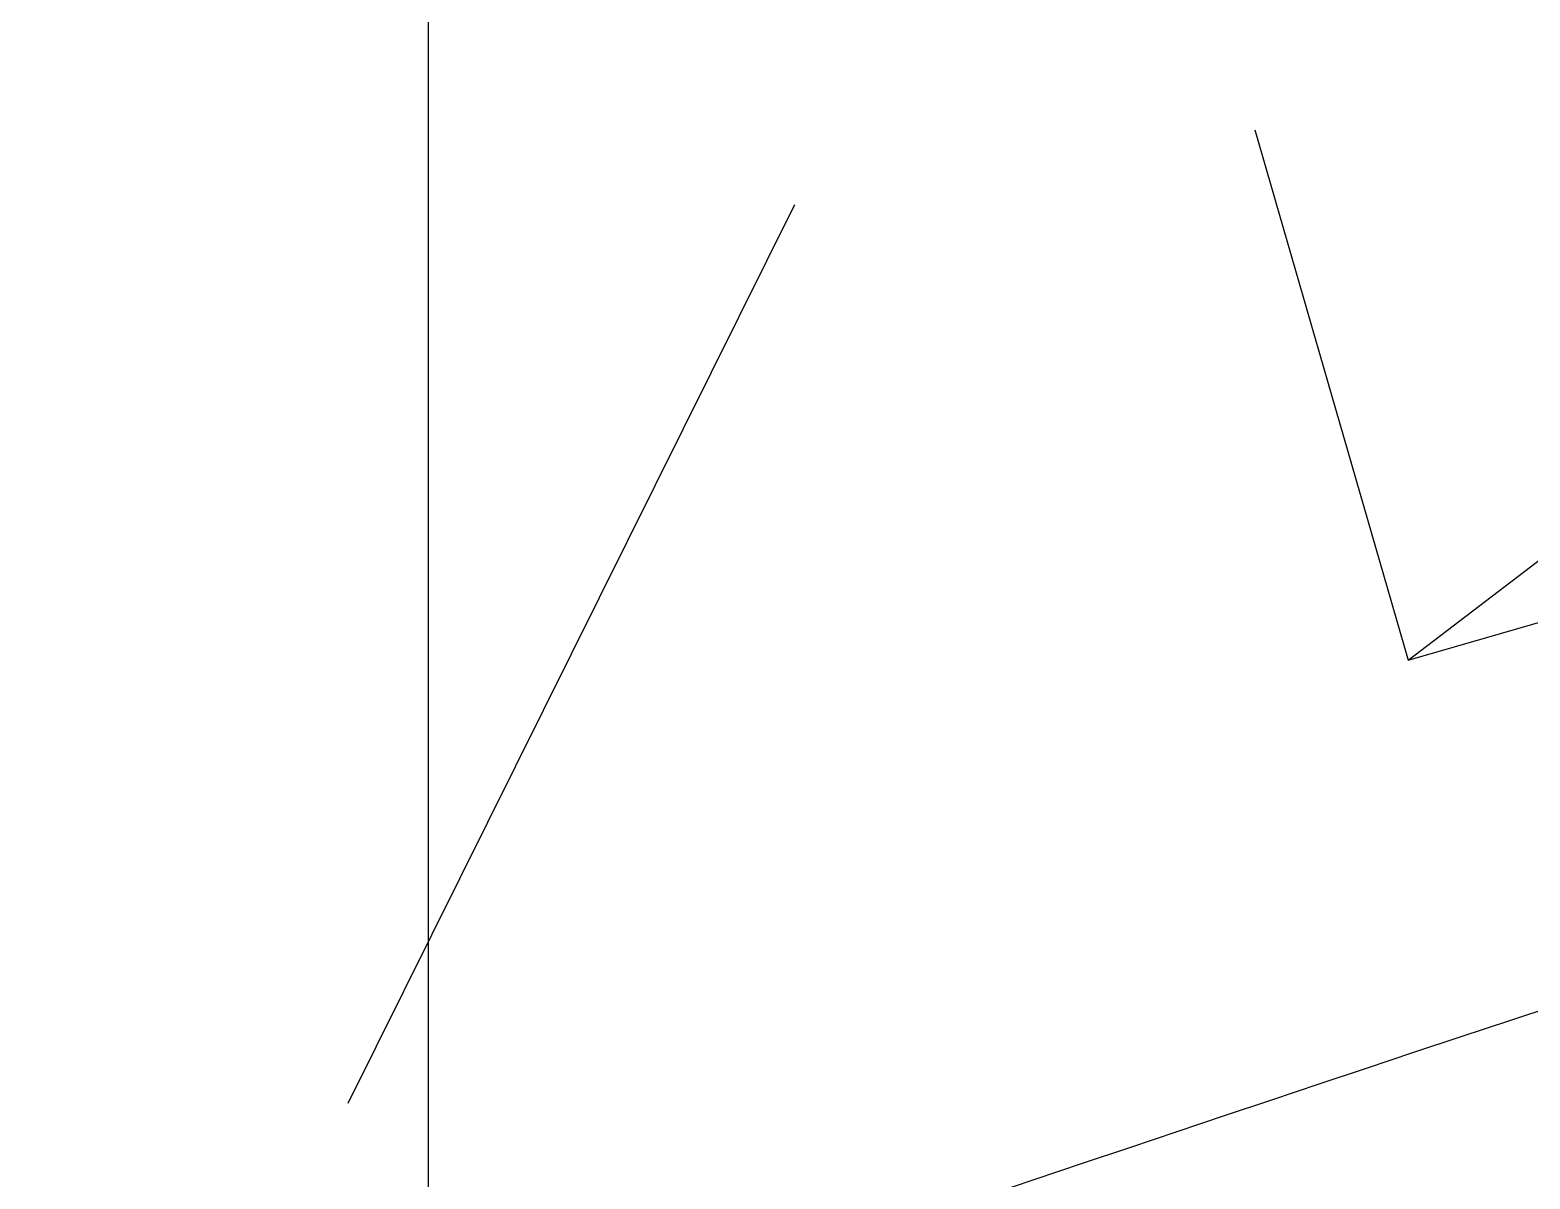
# Model space of a CAD drawing. Header units: inches. Extents: x 0 to 1813292486, y 0 to 3473589894.
# Drawn here: x 600663586.7 to 600663960.4, y 3473205299.8 to 3473205586 of the extents above; entities that cross this region are included whole.
import ezdxf

# ---------------------------------------------------------------- set-up
doc = ezdxf.new("R2010")
doc.units = ezdxf.units.IN
doc.header["$LTSCALE"] = 1000
doc.header["$MEASUREMENT"] = 0
doc.linetypes.add('AX-MALL-WALL-P02-QT$0$DASH', pattern=[0.35, 0.25, -0.1])
for name, color, linetype in [('A-Anno-Note', 241, 'Continuous'), ('AX-MALL-P02-200$0$A-Anno-Note', 241, 'Continuous'), ('AX-MALL-WALL-P02$0$A-Anno-Note', 241, 'Continuous'), ('AX-MALL-WALL-P02-QT$0$A-Curt', 151, 'Continuous'), ('AX-MALL-WALL-P02-QT$0$A-Detl-Patt', 8, 'Continuous'), ('AX-MALL-WALL-P02-QT$0$A-Detl-Thin', 131, 'Continuous'), ('AX-MALL-WALL-P02-QT$0$A-Fixt', 81, 'Continuous'), ('AX-MALL-WALL-P02-QT$0$A-Wall', 2, 'Continuous'), ('AX-MALL-WALL-P02-QT$0$A-Wall-Patt', 13, 'Continuous')]:
    doc.layers.add(name, color=color, linetype=linetype)

# ---------------------------------------------------------------- blocks, each defined once
blk = doc.blocks.new('AX-MALL-WALL-P02-QT$0$JB-AC(O)-Hide')
for p, q in [((-450, -37.5000000000291), (-450, -175.0000000000291)), ((-450, -175.0000000000291), (-225, -87.5000000000291)), ((-450, -175.0000000000291), (-225, -175.0000000000291))]:
    blk.add_line(p, q)
blk = doc.blocks.new('AX-MALL-WALL-P02-QT$0$tj')
at = {"layer": 'AX-MALL-WALL-P02-QT$0$A-Detl-Patt'}
h = blk.add_hatch(dxfattribs=at)
h.set_pattern_fill('STEEL', color=256, scale=100.0000000000001, angle=50.43183869082386)
h.set_pattern_definition([(75.00000000004839, (-14278.19445574284, 156289.8254051208), (-153.3407249234246, 41.08752340989569), []), (75.00000000004839, (-14317.88195610046, 156358.5661673546), (-153.3407249234246, 41.08752340989569), [])])
edge = h.paths.add_edge_path()
edge.add_arc((274302.9537697641, 370915.3693751197), 354853.2281302969, 270.9601093956941, 275.9513128638887)
edge.add_line((311095.3180618286, 17974.67259407043), (323404.2928284407, 17664.898229599))
edge.add_arc((337498.5854798314, -5423.033113246463), 27049.98445535583, 84.4296474408203, 121.40245730350341, ccw=False)
edge.add_line((340124.270958662, 21499.21483898163), (352435.6233639717, 23411.5238032341))
edge.add_line((352435.6233639717, 23411.5238032341), (352460.3320846558, 23263.57286787033))
edge.add_arc((262948.9762239404, 558936.3422532297), 543099.989586636, 279.486523026639, 288.5053300047131)
edge.add_line((435325.042740941, 43917.80823612213), (435185.9318172932, 44187.60760259628))
edge.add_arc((262948.9762341097, 558936.342259489), 542799.9895904897, 279.51816553668203, 288.50044427399206, ccw=False)
edge.add_line((352706.5441896915, 23608.95860147476), (352681.7270303965, 23756.88773488998))
edge.add_line((352681.7270303965, 23756.88773488998), (340117.7681742907, 21803.84383869171))
edge.add_arc((337510.0970116529, -5455.006554111635), 27383.29552171703, 84.53552636432372, 121.2026843873002)
edge.add_line((323323.7129554749, 17967.02113437653), (311085.7617697716, 18275.00808191299))
edge.add_arc((274273.8104503512, 371474.5356685471), 355112.6948552598, 270.96411062040687, 275.9501261722048, ccw=False)
edge.add_line((280248.9759351015, 16412.11376953125), (280248.9759185314, 16111.96136569977))
blk = doc.blocks.new('AX-MALL-WALL-P02-QT')
at = {"layer": 'AX-MALL-WALL-P02-QT$0$A-Wall-Patt'}
h = blk.add_hatch(dxfattribs=at)
h.set_pattern_fill('普通砖', color=256, scale=200, style=0)
h.set_pattern_definition([(45, (0, 359.0227), (-353.55353201463, 353.55353201463), [])])
h.paths.add_polyline_path([(600459169.1079701, 3473036171.517438), (600459287.9376043, 3473036235.396879), (600462488.9851414, 3473044828.136208), (600462461.4218816, 3473044945.117878), (600462336.4767953, 3473044991.663589), (600459076.3352844, 3473036240.295215)])
at = {"layer": 'AX-MALL-WALL-P02-QT$0$A-Curt'}
for centre, radius, start, end in [((600458471.6632787, 3473005546.250352), 30700.0002976065, 85.39274756061566, 88.36435421560297), ((600458471.6632776, 3473005546.250353), 30633.33363050489, 85.39599795636602, 88.36435421350464), ((600458471.6632723, 3473005546.250351), 30566.66696474552, 85.39926252796877, 88.36435420368153), ((600458471.6632847, 3473005546.250352), 30500.00029758129, 85.40254140873691, 88.36435422684295)]:
    blk.add_arc(centre, radius, start, end, dxfattribs=at)
at = {"layer": 'AX-MALL-WALL-P02-QT$0$A-Detl-Patt', "linetype": 'AX-MALL-WALL-P02-QT$0$DASH'}
blk.add_line((600446782.3612655, 3473024578.500752), (600466705.8818165, 3473043257.218496), dxfattribs=at)
at = {"layer": 'AX-MALL-WALL-P02-QT$0$A-Wall'}
blk.add_line((600459287.9376043, 3473036235.396879), (600462488.9851414, 3473044828.136208), dxfattribs=at)
at = {"layer": 'AX-MALL-WALL-P02-QT$0$A-Detl-Thin', "rotation": 339.5681613091762}
blk.add_blockref('AX-MALL-WALL-P02-QT$0$tj', (600144118.6961328, 3473128496.287411), dxfattribs=at)
at = {"layer": 'AX-MALL-WALL-P02-QT$0$A-Fixt', "rotation": 355.7148468172149}
blk.add_blockref('AX-MALL-WALL-P02-QT$0$JB-AC(O)-Hide', (600460041.570444, 3473036460.370426), dxfattribs=at)
blk = doc.blocks.new('AX-MALL-WALL-P02')
at = {"layer": 'AX-MALL-WALL-P02$0$A-Anno-Note'}
blk.add_blockref('AX-MALL-WALL-P02-QT', (0, 0), dxfattribs=at)
blk = doc.blocks.new('AX-MALL-P02-200')
at = {"layer": 'AX-MALL-P02-200$0$A-Anno-Note'}
blk.add_blockref('AX-MALL-WALL-P02', (0, 0), dxfattribs=at)

msp = doc.modelspace()

# ---------------------------------------------------------------- block references
at = {"layer": 'A-Anno-Note', "rotation": 20.43183869077545}
msp.add_blockref('AX-MALL-P02-200', (1250392458.527329, 9048125.682563305), dxfattribs=at)

doc.saveas('drawing.dxf')
